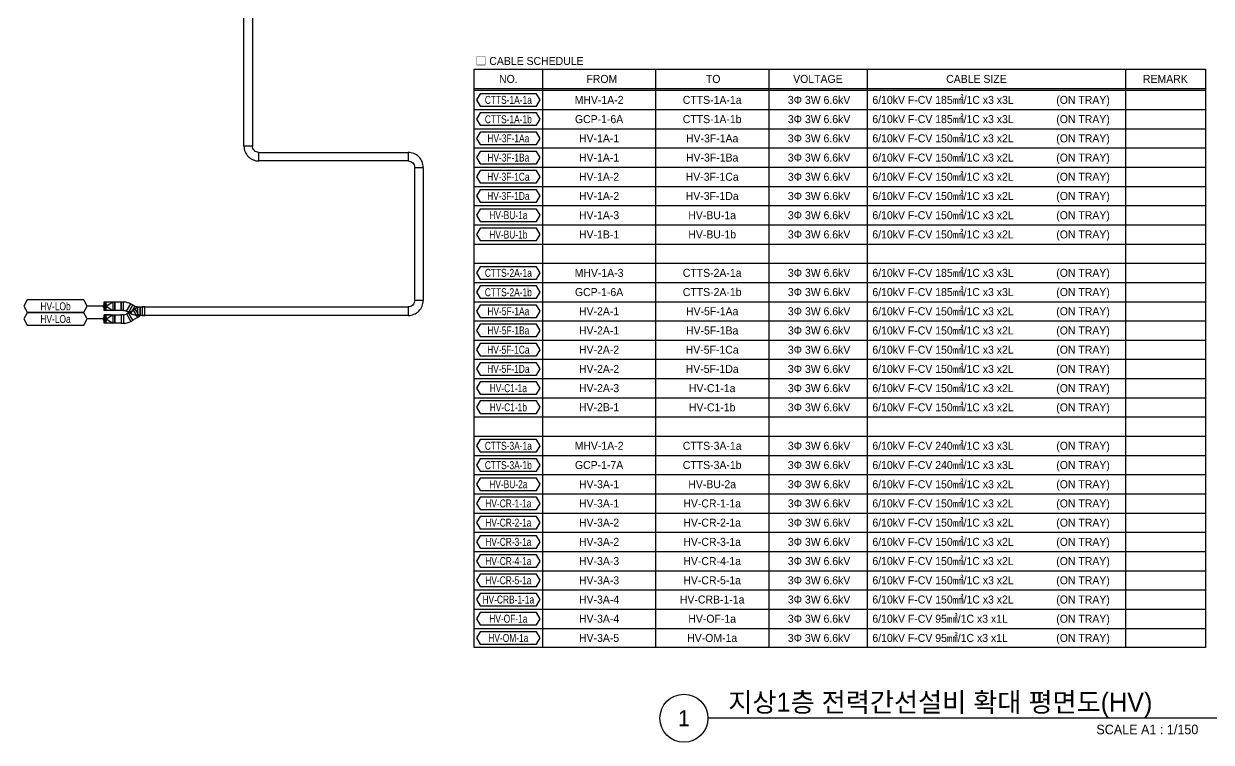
# Model space of a CAD drawing. Header units: millimetres. Extents: x 14100 to 374841, y -351975 to 881100.
# Drawn here: x 265233 to 320874, y -351975 to -318323 of the extents above; entities that cross this region are included whole.
import ezdxf
from ezdxf.enums import TextEntityAlignment as Align

# ---------------------------------------------------------------- set-up
doc = ezdxf.new("R2010")
doc.units = ezdxf.units.MM
doc.header["$LTSCALE"] = 150
for name, color, linetype in [('-----26 Electrical Cable Tray_HV_발전기 A', 6, 'Continuous'), ('-----26 Electrical Cable Tray_HV_발전기 B', 103, 'Continuous'), ('-----29 Cable Schedule', 1, 'Continuous'), ('-----29 Indicator', 1, 'Continuous'), ('-----29 주기', 1, 'Continuous'), ('-----30 Text', 2, 'Continuous'), ('-----41 Drawing Title', 2, 'Continuous'), ('-----99 Cable Schedule', 2, 'Continuous')]:
    doc.layers.add(name, color=color, linetype=linetype)
doc.styles.add('ELEC', font='')
doc.styles.get('ELEC').set_extended_font_data('Dotum')

# ---------------------------------------------------------------- blocks, each defined once
blk = doc.blocks.new('A$527511562058')
at = {"color": 0}
for p, q in [((0, 400), (400, 400)), ((0, 0), (0, 400)), ((400, 0), (0, 0)), ((400, 400), (500, 400)), ((500, 0), (400, 0)), ((500, 400), (500, 0))]:
    blk.add_line(p, q, dxfattribs=at)
at = {"color": 8}
for p, q in [((100, 400), (0, 0)), ((0, 400), (100, 0)), ((100, 200), (400, 400)), ((100, 0), (100, 400)), ((100, 200), (400, 0)), ((400, 400), (400, 0))]:
    blk.add_line(p, q, dxfattribs=at)
blk = doc.blocks.new('A$C9a0ab699')
h = blk.add_hatch(color=0)
edge = h.paths.add_edge_path()
edge.add_arc((64, 64), 64, 720, 1080, ccw=False)
at = {"color": 0}
blk.add_circle((64, 64), 64, dxfattribs=at)
blk = doc.blocks.new('A$Cb57f820e')
at = {"layer": '-----26 Electrical Cable Tray_HV_발전기 B'}
for p, q in [((346, 541), (0, 341)), ((0, 341), (56, 244)), ((56, 244), (402, 444)), ((91, 111), (491, 111)), ((91, 111), (91, 0)), ((91, 0), (491, 0)), ((402, 444), (346, 541)), ((491, 0), (491, 111))]:
    blk.add_line(p, q, dxfattribs=at)
for radius in [267, 667]:
    blk.add_arc((-175, 111), radius, 0, 30, dxfattribs=at)
blk = doc.blocks.new('A$C0a3045ae')
at = {"layer": '-----26 Electrical Cable Tray_HV_발전기 A'}
for p, q in [((346, 541), (0, 341)), ((0, 341), (56, 244)), ((56, 244), (402, 444)), ((91, 111), (491, 111)), ((91, 111), (91, 0)), ((402, 444), (346, 541)), ((491, 0), (491, 111)), ((91, 0), (491, 0))]:
    blk.add_line(p, q, dxfattribs=at)
for radius in [267, 667]:
    blk.add_arc((-175, 111), radius, 0, 30, dxfattribs=at)

msp = doc.modelspace()

# ---------------------------------------------------------------- linework, layer by layer
at = {"layer": '-----26 Electrical Cable Tray_HV_발전기 A'}
msp.add_line((269300, -331950), (269000, -331950), dxfattribs=at)
at = {"layer": '-----26 Electrical Cable Tray_HV_발전기 A', "elevation": 0}
for points in [[(275550, -324050), (275550, -306350), (275950, -306350), (275950, -324050)], [(276250, -324350), (283250, -324350), (283250, -324750), (276250, -324750)], [(283550, -331286), (283550, -325050), (283950, -325050), (283950, -331286)], [(283250, -331986), (270903, -331986), (270903, -331586), (283250, -331586)], [(269800, -332350), (269500, -332350), (269500, -331950), (269800, -331950)], [(270562, -332077), (270341, -332205), (270141, -331859), (270362, -331731)]]:
    msp.add_lwpolyline(points, close=True, dxfattribs=at)
for points in [[(276250, -324350, -0.414214), (275950, -324050), (275950, -324050), (275950, -324050), (275950, -324050), (275550, -324050, 0.414214), (276250, -324750)], [(283250, -324750, -0.414214), (283550, -325050), (283550, -325050), (283550, -325050), (283550, -325050), (283950, -325050, 0.414214), (283250, -324350)], [(283550, -331286, -0.414214), (283250, -331586), (283250, -331586), (283250, -331586), (283250, -331586), (283250, -331986, 0.414214), (283950, -331286)]]:
    msp.add_lwpolyline(points, format="xyb", close=True, dxfattribs=at)
at = {"layer": '-----26 Electrical Cable Tray_HV_발전기 B', "elevation": 0}
for points in [[(275950, -304950), (275950, -324050), (275550, -324050), (275550, -304950)], [(276250, -324350), (283250, -324350), (283250, -324750), (276250, -324750)], [(283550, -331286), (283550, -325050), (283950, -325050), (283950, -331286)], [(269800, -331750), (269500, -331750), (269500, -331350), (269800, -331350)], [(283250, -331986), (270681, -331986), (270681, -331586), (283250, -331586)]]:
    msp.add_lwpolyline(points, close=True, dxfattribs=at)
for points in [[(276250, -324350, -0.414214), (275950, -324050), (275950, -324050), (275950, -324050), (275950, -324050), (275550, -324050, 0.414214), (276250, -324750)], [(283250, -324750, -0.414214), (283550, -325050), (283550, -325050), (283550, -325050), (283550, -325050), (283950, -325050, 0.414214), (283250, -324350)], [(283550, -331286, -0.414214), (283250, -331586), (283250, -331586), (283250, -331586), (283250, -331586), (283250, -331986, 0.414214), (283950, -331286)]]:
    msp.add_lwpolyline(points, format="xyb", close=True, dxfattribs=at)
at = {"layer": '-----29 주기', "elevation": 0}
for points in [[(265400, -331261), (265233, -331550), (265400, -331839), (268046, -331839), (268212, -331550), (268046, -331261)], [(265400, -331861), (265233, -332150), (265400, -332439), (268046, -332439), (268212, -332150), (268046, -331861)]]:
    msp.add_lwpolyline(points, close=True, dxfattribs=at)
at = {"layer": '-----41 Drawing Title', "color": 7}
msp.add_line((321611, -350850), (297289, -350850), dxfattribs=at)
msp.add_circle((296164, -350850), 1125, dxfattribs=at)
at = {"layer": '-----99 Cable Schedule', "color": 1}
for p, q in [((269050, -331550), (268212, -331550)), ((269050, -332150), (268212, -332150))]:
    msp.add_line(p, q, dxfattribs=at)

# ---------------------------------------------------------------- block references
at = {"layer": '-----26 Electrical Cable Tray_HV_발전기 A'}
for p, rotation in [((270903, -332077), 89.99999999999999), ((269800, -331859), 270)]:
    msp.add_blockref('A$C0a3045ae', p, dxfattribs=dict(at, rotation=rotation))
msp.add_blockref('A$527511562058', (269000, -332350), dxfattribs=at)
at = {"layer": '-----26 Electrical Cable Tray_HV_발전기 B'}
msp.add_blockref('A$527511562058', (269000, -331750), dxfattribs=at)
at = {"layer": '-----26 Electrical Cable Tray_HV_발전기 B', "xscale": -1}
for p, rotation in [((269800, -331841), 270), ((270681, -331495), 90)]:
    msp.add_blockref('A$Cb57f820e', p, dxfattribs=dict(at, rotation=rotation))
at = {"layer": '-----99 Cable Schedule', "color": 1, "xscale": -1.5, "yscale": 1.5, "zscale": 1.5, "rotation": 180}
for p in [(268954, -331454), (268954, -332054)]:
    msp.add_blockref('A$C9a0ab699', p, dxfattribs=at)

# ---------------------------------------------------------------- texts
at = {"layer": '-----30 Text', "linetype": 'Continuous', "style": 'ELEC', "width": 0.8}
for s, p in [('HV-LOb', (266723, -331550)), ('HV-LOa', (266723, -332150))]:
    msp.add_text(s, height=375, dxfattribs=at).set_placement(p, align=Align.MIDDLE)
at = {"layer": '-----41 Drawing Title', "color": 2, "style": 'ELEC'}
msp.add_text('지상1층 전력간선설비 확대 평면도(HV)', height=900, dxfattribs=at).set_placement((298248, -350550))
at = {"layer": '-----41 Drawing Title', "color": 7, "style": 'ELEC'}
msp.add_text('1', height=750, dxfattribs=at).set_placement((296164, -350850), align=Align.MIDDLE)
at = {"layer": '-----41 Drawing Title', "style": 'ELEC'}
msp.add_text('SCALE A1 : 1/150', height=450, dxfattribs=at).set_placement((320269, -351600), align=Align.RIGHT)

# ---------------------------------------------------------------- wipeouts: each hides what was drawn before it
at = {"color": 3}
msp.add_wipeout([(286338, -320457), (320599, -320457), (320599, -347540), (286338, -347540)], dxfattribs=at).dxf.layer = '-----26 Electrical Cable Tray_HV_발전기 B'

# ---------------------------------------------------------------- next in the draw order: linework, layer by layer
at = {"layer": '-----29 Cable Schedule'}
for p, q in [((289541, -320457), (289541, -321440)), ((294840, -320457), (294840, -321440)), ((300139, -320457), (300139, -321440)), ((304752, -320457), (304752, -321440)), ((316849, -320457), (316849, -321440))]:
    msp.add_line(p, q, dxfattribs=at)
at = {"layer": '-----29 Cable Schedule', "color": 3}
for p, q in [((286338, -321357), (320599, -321357)), ((286338, -321440), (320599, -321440))]:
    msp.add_line(p, q, dxfattribs=at)
at = {"layer": '-----29 Cable Schedule', "color": 1}
for p, q in [((289541, -321440), (289541, -347540)), ((294840, -321440), (294840, -347540)), ((300139, -321440), (300139, -347540)), ((304752, -321440), (304752, -347540)), ((316849, -321440), (316849, -347540)), ((286338, -322340), (320599, -322340)), ((286338, -323240), (320599, -323240)), ((286338, -324140), (320599, -324140)), ((286338, -325040), (320599, -325040)), ((286338, -325940), (320599, -325940)), ((286338, -326840), (320599, -326840)), ((286338, -327740), (320599, -327740)), ((286338, -328640), (320599, -328640)), ((286338, -329540), (320599, -329540)), ((286338, -330440), (320599, -330440)), ((286338, -331340), (320599, -331340)), ((286338, -332240), (320599, -332240)), ((286338, -333140), (320599, -333140)), ((286338, -334040), (320599, -334040)), ((286338, -334940), (320599, -334940)), ((286338, -335840), (320599, -335840)), ((286338, -336740), (320599, -336740)), ((286338, -337640), (320599, -337640)), ((286338, -338540), (320599, -338540)), ((286338, -339440), (320599, -339440)), ((286338, -340340), (320599, -340340)), ((286338, -341240), (320599, -341240)), ((286338, -342140), (320599, -342140)), ((286338, -343040), (320599, -343040)), ((286338, -343940), (320599, -343940)), ((286338, -344840), (320599, -344840)), ((286338, -345740), (320599, -345740)), ((286338, -346640), (320599, -346640))]:
    msp.add_line(p, q, dxfattribs=at)
at = {"layer": '-----29 Cable Schedule', "color": 3, "elevation": 0}
msp.add_lwpolyline([(286338, -320457), (320599, -320457), (320599, -347540), (286338, -347540)], close=True, dxfattribs=at)
at = {"layer": '-----29 주기', "elevation": 0}
for points in [[(286616, -321601), (286450, -321890), (286616, -322179), (289262, -322179), (289429, -321890), (289262, -321601)], [(286616, -322501), (286450, -322790), (286616, -323079), (289262, -323079), (289429, -322790), (289262, -322501)], [(286616, -323401), (286450, -323690), (286616, -323979), (289262, -323979), (289429, -323690), (289262, -323401)], [(286616, -324301), (286450, -324590), (286616, -324879), (289262, -324879), (289429, -324590), (289262, -324301)], [(286616, -325201), (286450, -325490), (286616, -325779), (289262, -325779), (289429, -325490), (289262, -325201)], [(286616, -326101), (286450, -326390), (286616, -326679), (289262, -326679), (289429, -326390), (289262, -326101)], [(286616, -327001), (286450, -327290), (286616, -327579), (289262, -327579), (289429, -327290), (289262, -327001)], [(286616, -327901), (286450, -328190), (286616, -328479), (289262, -328479), (289429, -328190), (289262, -327901)], [(286616, -329701), (286450, -329990), (286616, -330279), (289262, -330279), (289429, -329990), (289262, -329701)], [(286616, -330601), (286450, -330890), (286616, -331179), (289262, -331179), (289429, -330890), (289262, -330601)], [(286616, -331501), (286450, -331790), (286616, -332079), (289262, -332079), (289429, -331790), (289262, -331501)], [(286616, -332401), (286450, -332690), (286616, -332979), (289262, -332979), (289429, -332690), (289262, -332401)], [(286616, -333301), (286450, -333590), (286616, -333879), (289262, -333879), (289429, -333590), (289262, -333301)], [(286616, -334201), (286450, -334490), (286616, -334779), (289262, -334779), (289429, -334490), (289262, -334201)], [(286616, -335101), (286450, -335390), (286616, -335679), (289262, -335679), (289429, -335390), (289262, -335101)], [(286616, -335992), (286450, -336281), (286616, -336570), (289262, -336570), (289429, -336281), (289262, -335992)], [(286616, -337801), (286450, -338090), (286616, -338379), (289262, -338379), (289429, -338090), (289262, -337801)], [(286616, -338701), (286450, -338990), (286616, -339279), (289262, -339279), (289429, -338990), (289262, -338701)], [(286616, -339601), (286450, -339890), (286616, -340179), (289262, -340179), (289429, -339890), (289262, -339601)], [(286616, -340501), (286450, -340790), (286616, -341079), (289262, -341079), (289429, -340790), (289262, -340501)], [(286616, -341401), (286450, -341690), (286616, -341979), (289262, -341979), (289429, -341690), (289262, -341401)], [(286616, -342301), (286450, -342590), (286616, -342879), (289262, -342879), (289429, -342590), (289262, -342301)], [(286616, -343201), (286450, -343490), (286616, -343779), (289262, -343779), (289429, -343490), (289262, -343201)], [(286616, -344101), (286450, -344390), (286616, -344679), (289262, -344679), (289429, -344390), (289262, -344101)], [(286616, -345001), (286450, -345290), (286616, -345579), (289262, -345579), (289429, -345290), (289262, -345001)], [(286616, -345901), (286450, -346190), (286616, -346479), (289262, -346479), (289429, -346190), (289262, -345901)], [(286616, -346801), (286450, -347090), (286616, -347379), (289262, -347379), (289429, -347090), (289262, -346801)]]:
    msp.add_lwpolyline(points, close=True, dxfattribs=at)

# ---------------------------------------------------------------- next in the draw order: texts
at = {"layer": '-----29 Indicator', "color": 2, "linetype": 'Continuous', "style": 'ELEC'}
msp.add_text('□ CABLE SCHEDULE', height=375, dxfattribs=at).set_placement((286399, -320066), align=Align.MIDDLE_LEFT)
at = {"layer": '-----30 Text', "style": 'ELEC'}
msp.add_text('NO.', height=375, dxfattribs=at).set_placement((287939, -320907), align=Align.MIDDLE)
for s, p in [('FROM', (292319, -320907)), ('TO', (297537, -320907)), ('VOLTAGE', (302444, -320907)), ('CABLE SIZE', (309872, -320907)), ('REMARK', (318724, -320907)), ('MHV-1A-2', (292191, -321890)), ('CTTS-1A-1a', (297490, -321890)), ('3Φ 3W 6.6kV', (302499, -321890)), ('GCP-1-6A', (292191, -322790)), ('CTTS-1A-1b', (297490, -322790)), ('3Φ 3W 6.6kV', (302499, -322790)), ('HV-1A-1', (292191, -323690)), ('HV-3F-1Aa', (297490, -323690)), ('3Φ 3W 6.6kV', (302499, -323690)), ('3Φ 3W 6.6kV', (302499, -324590)), ('HV-1A-1', (292191, -324590)), ('HV-3F-1Ba', (297490, -324590)), ('HV-1A-2', (292191, -325490)), ('HV-3F-1Ca', (297490, -325490)), ('3Φ 3W 6.6kV', (302499, -325490)), ('HV-1A-2', (292191, -326390)), ('HV-3F-1Da', (297490, -326390)), ('3Φ 3W 6.6kV', (302499, -326390)), ('HV-1A-3', (292191, -327290)), ('HV-BU-1a', (297490, -327290)), ('3Φ 3W 6.6kV', (302499, -327290)), ('HV-1B-1', (292191, -328190)), ('HV-BU-1b', (297490, -328190)), ('3Φ 3W 6.6kV', (302499, -328190)), ('MHV-1A-3', (292191, -329990)), ('CTTS-2A-1a', (297490, -329990)), ('3Φ 3W 6.6kV', (302499, -329990)), ('GCP-1-6A', (292191, -330890)), ('CTTS-2A-1b', (297490, -330890)), ('3Φ 3W 6.6kV', (302499, -330890)), ('HV-2A-1', (292191, -331790)), ('HV-5F-1Aa', (297490, -331790)), ('3Φ 3W 6.6kV', (302499, -331790)), ('HV-2A-1', (292191, -332690)), ('HV-5F-1Ba', (297490, -332690)), ('3Φ 3W 6.6kV', (302499, -332690)), ('HV-2A-2', (292191, -333590)), ('HV-5F-1Ca', (297490, -333590)), ('3Φ 3W 6.6kV', (302499, -333590)), ('HV-2A-2', (292191, -334490)), ('HV-5F-1Da', (297490, -334490)), ('3Φ 3W 6.6kV', (302499, -334490)), ('HV-2A-3', (292191, -335390)), ('HV-C1-1a', (297490, -335390)), ('3Φ 3W 6.6kV', (302499, -335390)), ('HV-2B-1', (292191, -336281)), ('HV-C1-1b', (297490, -336290)), ('3Φ 3W 6.6kV', (302499, -336290)), ('MHV-1A-2', (292191, -338090)), ('CTTS-3A-1a', (297490, -338090)), ('3Φ 3W 6.6kV', (302499, -338090)), ('GCP-1-7A', (292191, -338990)), ('CTTS-3A-1b', (297490, -338990)), ('3Φ 3W 6.6kV', (302499, -338990)), ('HV-3A-1', (292191, -339890)), ('HV-BU-2a', (297490, -339890)), ('3Φ 3W 6.6kV', (302499, -339890)), ('HV-3A-1', (292191, -340790)), ('HV-CR-1-1a', (297490, -340790)), ('3Φ 3W 6.6kV', (302499, -340790)), ('HV-3A-2', (292191, -341690)), ('HV-CR-2-1a', (297490, -341690)), ('3Φ 3W 6.6kV', (302499, -341690)), ('HV-3A-2', (292191, -342590)), ('HV-CR-3-1a', (297490, -342590)), ('3Φ 3W 6.6kV', (302499, -342590)), ('HV-3A-3', (292191, -343490)), ('HV-CR-4-1a', (297490, -343490)), ('3Φ 3W 6.6kV', (302499, -343490)), ('HV-3A-3', (292191, -344390)), ('HV-CR-5-1a', (297490, -344390)), ('3Φ 3W 6.6kV', (302499, -344390)), ('HV-3A-4', (292191, -345290)), ('HV-CRB-1-1a', (297490, -345290)), ('3Φ 3W 6.6kV', (302499, -345290)), ('HV-3A-4', (292191, -346190)), ('HV-OF-1a', (297490, -346190)), ('3Φ 3W 6.6kV', (302499, -346190)), ('HV-3A-5', (292191, -347090)), ('HV-OM-1a', (297490, -347090)), ('3Φ 3W 6.6kV', (302499, -347090))]:
    msp.add_text(s, height=375, dxfattribs=at).set_placement(p, align=Align.MIDDLE_CENTER)
at = {"layer": '-----30 Text', "linetype": 'Continuous', "style": 'ELEC', "width": 0.8}
for s, p in [('CTTS-1A-1a', (287939, -321890)), ('CTTS-1A-1b', (287939, -322790)), ('HV-3F-1Aa', (287939, -323690)), ('HV-3F-1Ba', (287939, -324590)), ('HV-3F-1Ca', (287939, -325490)), ('HV-3F-1Da', (287939, -326390)), ('HV-BU-1a', (287939, -327290)), ('HV-BU-1b', (287939, -328190)), ('CTTS-2A-1a', (287939, -329990)), ('CTTS-2A-1b', (287939, -330890)), ('HV-5F-1Aa', (287939, -331790)), ('HV-5F-1Ba', (287939, -332690)), ('HV-5F-1Ca', (287939, -333590)), ('HV-5F-1Da', (287939, -334490)), ('HV-C1-1a', (287939, -335390)), ('HV-C1-1b', (287939, -336281)), ('CTTS-3A-1a', (287939, -338090)), ('CTTS-3A-1b', (287939, -338990)), ('HV-BU-2a', (287939, -339890)), ('HV-CR-1-1a', (287939, -340790)), ('HV-CR-2-1a', (287939, -341690)), ('HV-CR-3-1a', (287939, -342590)), ('HV-CR-4-1a', (287939, -343490)), ('HV-CR-5-1a', (287939, -344390)), ('HV-CRB-1-1a', (287939, -345290)), ('HV-OF-1a', (287939, -346190)), ('HV-OM-1a', (287939, -347090))]:
    msp.add_text(s, height=375, dxfattribs=at).set_placement(p, align=Align.MIDDLE)
at = {"layer": '-----30 Text', "style": 'ELEC'}
for s, p in [('6/10kV F-CV 185㎟/1C x3 x3L', (304997, -321890)), ('6/10kV F-CV 185㎟/1C x3 x3L', (304997, -322790)), ('6/10kV F-CV 150㎟/1C x3 x2L', (304997, -323690)), ('6/10kV F-CV 150㎟/1C x3 x2L', (304997, -324590)), ('6/10kV F-CV 150㎟/1C x3 x2L', (304997, -325490)), ('6/10kV F-CV 150㎟/1C x3 x2L', (304997, -326390)), ('6/10kV F-CV 150㎟/1C x3 x2L', (304997, -327290)), ('6/10kV F-CV 150㎟/1C x3 x2L', (304997, -328190)), ('6/10kV F-CV 185㎟/1C x3 x3L', (304997, -329990)), ('6/10kV F-CV 185㎟/1C x3 x3L', (304997, -330890)), ('6/10kV F-CV 150㎟/1C x3 x2L', (304997, -331790)), ('6/10kV F-CV 150㎟/1C x3 x2L', (304997, -332690)), ('6/10kV F-CV 150㎟/1C x3 x2L', (304997, -333590)), ('6/10kV F-CV 150㎟/1C x3 x2L', (304997, -334490)), ('6/10kV F-CV 150㎟/1C x3 x2L', (304997, -335390)), ('6/10kV F-CV 150㎟/1C x3 x2L', (304997, -336290)), ('6/10kV F-CV 240㎟/1C x3 x3L', (304997, -338090)), ('6/10kV F-CV 240㎟/1C x3 x3L', (304997, -338990)), ('6/10kV F-CV 150㎟/1C x3 x2L', (304997, -339890)), ('6/10kV F-CV 150㎟/1C x3 x2L', (304997, -340790)), ('6/10kV F-CV 150㎟/1C x3 x2L', (304997, -341690)), ('6/10kV F-CV 150㎟/1C x3 x2L', (304997, -342590)), ('6/10kV F-CV 150㎟/1C x3 x2L', (304997, -343490)), ('6/10kV F-CV 150㎟/1C x3 x2L', (304997, -344390)), ('6/10kV F-CV 150㎟/1C x3 x2L', (304997, -345290)), ('6/10kV F-CV 95㎟/1C x3 x1L', (304997, -346190)), ('6/10kV F-CV 95㎟/1C x3 x1L', (304997, -347090))]:
    msp.add_text(s, height=375, dxfattribs=at).set_placement(p, align=Align.MIDDLE_LEFT)
for p in [(316121, -321890), (316121, -322790), (316121, -323690), (316121, -324590), (316121, -325490), (316121, -326390), (316121, -327290), (316121, -328190), (316121, -329990), (316121, -330890), (316121, -331790), (316121, -332690), (316121, -333590), (316121, -334490), (316121, -335390), (316121, -336290), (316121, -338090), (316121, -338990), (316121, -339890), (316121, -340790), (316121, -341690), (316121, -342590), (316121, -343490), (316121, -344390), (316121, -345290), (316121, -346190), (316121, -347090)]:
    msp.add_text('(ON TRAY)', height=375, dxfattribs=at).set_placement(p, align=Align.MIDDLE_RIGHT)

doc.saveas('drawing.dxf')
